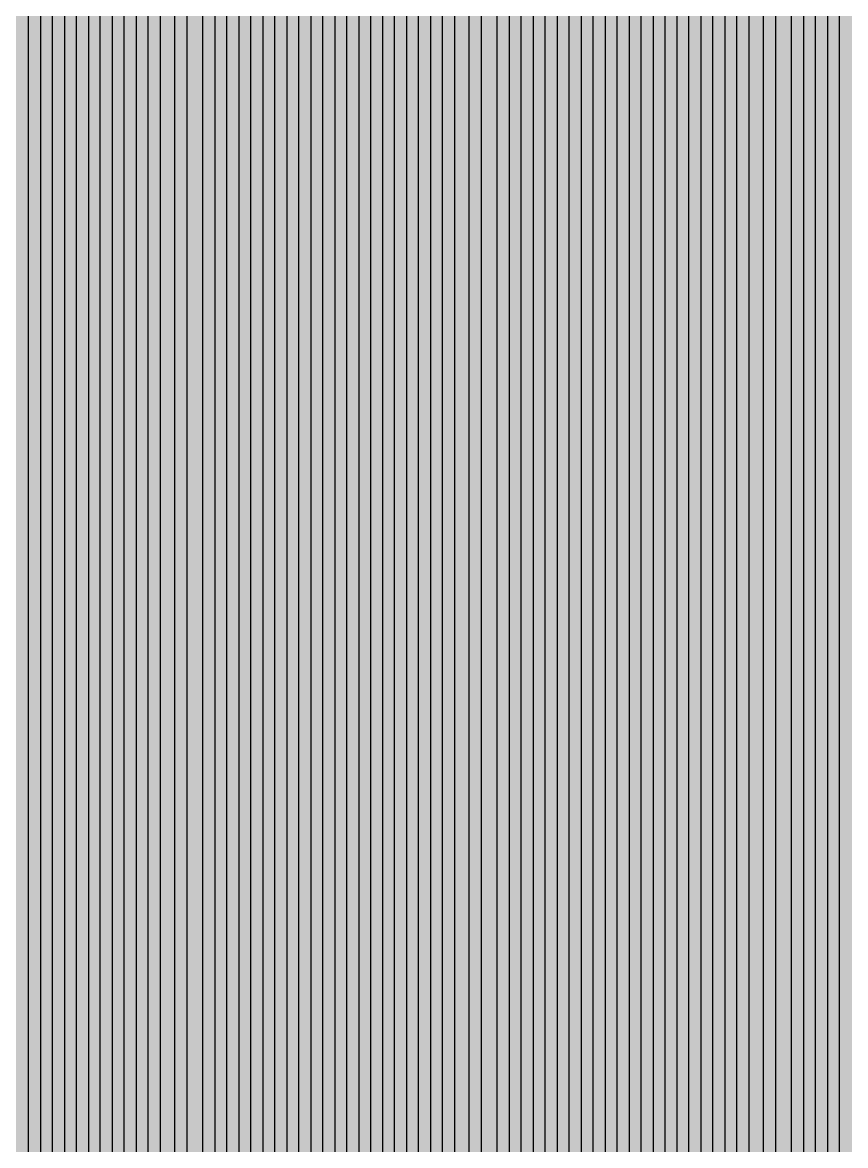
# Model space of a CAD drawing. Header units: metres. Extents: x -7240 to 10960, y -29667 to 1823.
# Drawn here: x 1380 to 1620.5, y -15233.6 to -14905.6 of the extents above; entities that cross this region are included whole.
import ezdxf

# ---------------------------------------------------------------- set-up
doc = ezdxf.new("R2010")
doc.units = ezdxf.units.M
doc.layers.add('Metal1', color=4, linetype='CONTINUOUS')
doc.layers.add('Polyimide', color=7, linetype='CONTINUOUS')

msp = doc.modelspace()

# ---------------------------------------------------------------- hatches: boundary and pattern name
at = {"layer": 'Polyimide'}
msp.add_hatch(color=7, dxfattribs=at).paths.add_polyline_path([(4088.45, -11806.89), (4098.72, -11851.21), (4115.58, -11893.47), (4138.63, -11932.7), (4167.35, -11967.99), (4201.08, -11998.53), (4239.03, -12023.62), (4280.35, -12042.68), (4349.18, -12073.73), (4413.2, -12113.76), (4471.26, -12162.04), (4522.3, -12217.69), (4565.39, -12279.7), (4599.74, -12346.94), (4624.73, -12418.19), (4639.91, -12492.16), (4645, -12567.5), (4639.91, -12642.84), (4624.73, -12716.8), (4599.74, -12788.06), (4565.39, -12855.3), (4522.3, -12917.31), (4471.26, -12972.96), (4413.2, -13021.24), (4349.18, -13061.27), (4280.35, -13092.32), (4239.03, -13111.38), (4201.08, -13136.47), (4167.35, -13167.01), (4138.63, -13202.3), (4115.58, -13241.52), (4098.72, -13283.78), (4088.45, -13328.11), (4085, -13373.48), (4085, -13567.5), (4099.45, -13861.55), (4142.64, -14152.77), (4214.18, -14438.35), (4313.36, -14715.55), (4439.24, -14981.69), (4590.59, -15234.21), (4765.97, -15470.68), (4963.68, -15688.82), (5181.82, -15886.53), (5418.29, -16061.91), (5670.81, -16213.26), (5936.95, -16339.14), (6214.15, -16438.32), (6499.73, -16509.85), (6790.95, -16553.05), (7085, -16567.5), (9960.38, -16567.5), (10038.79, -16571.35), (10116.45, -16582.87), (10192.6, -16601.95), (10266.52, -16628.4), (10337.49, -16661.96), (10404.83, -16702.32), (10467.89, -16749.09), (10526.06, -16801.81), (10578.78, -16859.98), (10625.55, -16923.04), (10665.91, -16990.38), (10699.48, -17061.35), (10725.93, -17135.27), (10745, -17211.43), (10756.52, -17289.08), (10760.38, -17367.5), (10760.38, -21957.3), (10721.61, -22012.91), (10685.97, -22070.59), (10653.58, -22130.14), (10624.53, -22191.39), (10598.92, -22254.16), (10576.82, -22318.25), (10558.3, -22383.46), (10543.41, -22449.6), (10532.21, -22516.46), (10524.72, -22583.84), (10520.97, -22651.53), (10520.97, -22719.32), (10524.72, -22787.01), (10532.21, -22854.38), (10543.41, -22921.24), (10558.3, -22987.38), (10576.82, -23052.6), (10598.92, -23116.68), (10624.53, -23179.45), (10653.58, -23240.71), (10685.97, -23300.26), (10721.61, -23357.93), (10760.38, -23413.54), (10760.38, -28667.5), (10756.52, -28745.91), (10745, -28823.57), (10725.93, -28899.73), (10699.48, -28973.65), (10665.91, -29044.62), (10625.55, -29111.96), (10578.78, -29175.01), (10526.06, -29233.19), (10467.89, -29285.91), (10404.83, -29332.68), (10337.49, -29373.04), (10266.52, -29406.6), (10192.6, -29433.05), (10116.45, -29452.13), (10038.79, -29463.65), (9960.38, -29467.5), (-6239.63, -29467.5), (-6318.04, -29463.65), (-6395.7, -29452.13), (-6471.85, -29433.05), (-6545.77, -29406.6), (-6616.74, -29373.04), (-6684.08, -29332.68), (-6747.14, -29285.91), (-6805.31, -29233.19), (-6858.03, -29175.01), (-6904.8, -29111.96), (-6945.16, -29044.62), (-6978.73, -28973.65), (-7005.18, -28899.73), (-7024.25, -28823.57), (-7035.77, -28745.91), (-7039.63, -28667.5), (-7039.63, -23426.32), (-6999.36, -23370.07), (-6962.33, -23311.63), (-6928.66, -23251.2), (-6898.45, -23188.96), (-6871.81, -23125.12), (-6848.81, -23059.88), (-6829.53, -22993.44), (-6814.04, -22926.02), (-6802.37, -22857.83), (-6794.57, -22789.09), (-6790.67, -22720.02), (-6790.67, -22650.84), (-6794.57, -22581.77), (-6802.37, -22513.03), (-6814.04, -22444.84), (-6829.53, -22377.42), (-6848.81, -22310.98), (-6871.81, -22245.74), (-6898.45, -22181.89), (-6928.66, -22119.66), (-6962.33, -22059.22), (-6999.36, -22000.79), (-7039.63, -21944.54), (-7039.63, -17367.5), (-7035.77, -17289.08), (-7024.25, -17211.43), (-7005.18, -17135.27), (-6978.73, -17061.35), (-6945.16, -16990.38), (-6904.8, -16923.04), (-6858.03, -16859.98), (-6805.31, -16801.81), (-6747.14, -16749.09), (-6684.08, -16702.32), (-6616.74, -16661.96), (-6545.77, -16628.4), (-6471.85, -16601.95), (-6395.7, -16582.87), (-6318.04, -16571.35), (-6239.63, -16567.5), (-3334, -16567.5), (-3039.95, -16553.05), (-2748.73, -16509.85), (-2463.15, -16438.32), (-2185.95, -16339.14), (-1919.81, -16213.26), (-1667.29, -16061.91), (-1430.82, -15886.53), (-1212.68, -15688.82), (-1014.97, -15470.68), (-839.59, -15234.21), (-688.24, -14981.69), (-562.36, -14715.55), (-463.18, -14438.35), (-391.64, -14152.77), (-348.45, -13861.55), (-334, -13567.5), (-334, -13373.48), (-337.45, -13328.11), (-347.72, -13283.78), (-364.58, -13241.52), (-387.63, -13202.3), (-416.35, -13167.01), (-450.08, -13136.47), (-488.03, -13111.38), (-529.35, -13092.32), (-529.35, -13092.32), (-598.18, -13061.27), (-662.2, -13021.24), (-720.26, -12972.96), (-771.3, -12917.31), (-814.39, -12855.3), (-848.74, -12788.06), (-873.73, -12716.8), (-888.91, -12642.84), (-894, -12567.5), (-888.91, -12492.16), (-873.73, -12418.19), (-848.74, -12346.94), (-814.39, -12279.7), (-771.3, -12217.69), (-720.26, -12162.04), (-662.2, -12113.76), (-598.18, -12073.73), (-529.35, -12042.68), (-488.03, -12023.62), (-450.08, -11998.53), (-416.35, -11967.99), (-387.63, -11932.7), (-364.58, -11893.47), (-347.72, -11851.21), (-337.45, -11806.89), (-334, -11761.52), (-334, -11074.31), (-337.45, -11028.94), (-347.72, -10984.62), (-364.58, -10942.36), (-387.63, -10903.13), (-416.35, -10867.84), (-450.08, -10837.3), (-488.03, -10812.21), (-529.35, -10793.16), (-529.35, -10793.16), (-598.18, -10762.1), (-662.2, -10722.07), (-720.26, -10673.8), (-771.3, -10618.15), (-814.39, -10556.13), (-848.74, -10488.89), (-873.73, -10417.64), (-888.91, -10343.67), (-894, -10268.33), (-888.91, -10192.99), (-873.73, -10119.03), (-848.74, -10047.77), (-814.39, -9980.53), (-771.3, -9918.52), (-720.26, -9862.87), (-662.2, -9814.59), (-598.18, -9774.56), (-529.35, -9743.51), (-488.03, -9724.45), (-450.08, -9699.36), (-416.35, -9668.82), (-387.63, -9633.53), (-364.58, -9594.31), (-347.72, -9552.05), (-337.45, -9507.72), (-334, -9462.35), (-334, -8775.14), (-337.45, -8729.78), (-347.72, -8685.45), (-364.58, -8643.19), (-387.63, -8603.96), (-416.35, -8568.68), (-450.08, -8538.14), (-488.03, -8513.05), (-529.35, -8493.99), (-529.35, -8493.99), (-598.18, -8462.94), (-662.2, -8422.91), (-720.26, -8374.63), (-771.3, -8318.98), (-814.39, -8256.97), (-848.74, -8189.73), (-873.73, -8118.47), (-888.91, -8044.5), (-894, -7969.17), (-888.91, -7893.83), (-873.73, -7819.86), (-848.74, -7748.61), (-814.39, -7681.36), (-771.3, -7619.35), (-720.26, -7563.7), (-662.2, -7515.42), (-598.18, -7475.4), (-529.35, -7444.34), (-529.35, -7444.34), (-488.03, -7425.28), (-450.08, -7400.2), (-416.35, -7369.66), (-387.63, -7334.37), (-364.58, -7295.14), (-347.72, -7252.88), (-337.45, -7208.56), (-334, -7163.19), (-334, -6475.98), (-337.45, -6430.61), (-347.72, -6386.29), (-364.58, -6344.02), (-387.63, -6304.8), (-416.35, -6269.51), (-450.08, -6238.97), (-488.03, -6213.88), (-529.35, -6194.82), (-529.35, -6194.82), (-598.18, -6163.77), (-662.2, -6123.74), (-720.26, -6075.46), (-771.3, -6019.81), (-814.39, -5957.8), (-848.74, -5890.56), (-873.73, -5819.31), (-888.91, -5745.34), (-894, -5670), (-888.91, -5594.66), (-873.73, -5520.69), (-848.74, -5449.44), (-814.39, -5382.2), (-771.3, -5320.19), (-720.26, -5264.54), (-662.2, -5216.26), (-598.18, -5176.23), (-529.35, -5145.18), (-529.35, -5145.18), (-488.03, -5126.12), (-450.08, -5101.03), (-416.35, -5070.49), (-387.63, -5035.2), (-364.58, -4995.98), (-347.72, -4953.71), (-337.45, -4909.39), (-334, -4864.02), (-334, 380), (-334, 1522.5), (-289, 1522.5), (-288.78, 1515.63), (-288.1, 1508.79), (-286.98, 1502.02), (-285.42, 1495.32), (-283.43, 1488.75), (-281.01, 1482.32), (-278.17, 1476.06), (-274.93, 1470), (-271.3, 1464.17), (-267.3, 1458.58), (-262.94, 1453.27), (-258.25, 1448.25), (-253.23, 1443.56), (-247.92, 1439.2), (-242.33, 1435.2), (-236.5, 1431.57), (-230.44, 1428.33), (-224.18, 1425.49), (-217.75, 1423.07), (-211.18, 1421.08), (-204.48, 1419.52), (-197.71, 1418.4), (-190.87, 1417.72), (-184, 1417.5), (-177.13, 1417.72), (-170.29, 1418.4), (-163.52, 1419.52), (-156.82, 1421.08), (-150.25, 1423.07), (-143.82, 1425.49), (-137.56, 1428.33), (-131.5, 1431.57), (-125.67, 1435.2), (-120.08, 1439.2), (-114.77, 1443.56), (-109.75, 1448.25), (-105.06, 1453.27), (-100.7, 1458.58), (-96.7, 1464.17), (-93.07, 1470), (-89.83, 1476.06), (-86.99, 1482.32), (-84.57, 1488.75), (-82.58, 1495.32), (-81.02, 1502.02), (-79.9, 1508.79), (-79.22, 1515.63), (-79, 1522.5), (1786, 1522.5), (3835, 1522.5), (3835.21, 1529.04), (3835.86, 1535.55), (3836.92, 1542.01), (3838.41, 1548.38), (3840.31, 1554.64), (3842.61, 1560.77), (3845.31, 1566.73), (3848.4, 1572.5), (3851.85, 1578.06), (3855.66, 1583.38), (3859.82, 1588.43), (3864.29, 1593.21), (3869.07, 1597.68), (3874.12, 1601.84), (3879.44, 1605.65), (3885, 1609.1), (3890.77, 1612.19), (3896.73, 1614.89), (3902.86, 1617.19), (3909.12, 1619.09), (3915.49, 1620.58), (3921.95, 1621.64), (3928.46, 1622.29), (3935, 1622.5), (3941.54, 1622.29), (3948.05, 1621.64), (3954.51, 1620.58), (3960.88, 1619.09), (3967.14, 1617.19), (3973.27, 1614.89), (3979.23, 1612.19), (3985, 1609.1), (3990.56, 1605.65), (3995.88, 1601.84), (4000.93, 1597.68), (4005.71, 1593.21), (4010.18, 1588.43), (4014.34, 1583.38), (4018.15, 1578.06), (4021.6, 1572.5), (4024.69, 1566.73), (4027.39, 1560.77), (4029.69, 1554.64), (4031.59, 1548.38), (4033.08, 1542.01), (4034.14, 1535.55), (4034.79, 1529.04), (4035, 1522.5), (4085, 1522.5), (4085, 380), (4085, 330), (4085, -4864.02), (4088.45, -4909.39), (4098.72, -4953.71), (4115.58, -4995.98), (4138.63, -5035.2), (4167.35, -5070.49), (4201.08, -5101.03), (4239.03, -5126.12), (4280.35, -5145.18), (4280.35, -5145.18), (4349.18, -5176.23), (4413.2, -5216.26), (4471.26, -5264.54), (4522.3, -5320.19), (4565.39, -5382.2), (4599.74, -5449.44), (4624.73, -5520.69), (4639.91, -5594.66), (4645, -5670), (4639.91, -5745.34), (4624.73, -5819.31), (4599.74, -5890.56), (4565.39, -5957.8), (4522.3, -6019.81), (4471.26, -6075.46), (4413.2, -6123.74), (4349.18, -6163.77), (4280.35, -6194.82), (4239.03, -6213.88), (4201.08, -6238.97), (4167.35, -6269.51), (4138.63, -6304.8), (4115.58, -6344.02), (4098.72, -6386.29), (4088.45, -6430.61), (4085, -6475.98), (4085, -11761.52), (4088.45, -11806.89)])

# ---------------------------------------------------------------- linework, layer by layer
at = {"layer": 'Metal1'}
for points in [[(1381.75, -15255.7), (1381.75, -15232.85), (1381.75, -15209.99), (1381.75, -15187.13), (1381.75, -15164.27), (1381.75, -15141.42), (1381.75, -15118.56), (1381.75, -15095.7), (1381.75, -15072.85), (1381.75, -15049.99), (1381.75, -15027.13), (1381.75, -15004.28), (1381.75, -14981.42), (1381.75, -14958.56), (1381.75, -14935.71), (1381.75, -14912.85), (1381.75, -14889.99)], [(1385.25, -14889.99), (1385.25, -14912.85), (1385.25, -14935.71), (1385.25, -14958.56), (1385.25, -14981.42), (1385.25, -15004.28), (1385.25, -15027.13), (1385.25, -15049.99), (1385.25, -15072.85), (1385.25, -15095.7), (1385.25, -15118.56), (1385.25, -15141.42), (1385.25, -15164.27), (1385.25, -15187.13), (1385.25, -15209.99), (1385.25, -15232.85), (1385.25, -15255.7)], [(1388.75, -15255.7), (1388.75, -15232.85), (1388.75, -15209.99), (1388.75, -15187.13), (1388.75, -15164.27), (1388.75, -15141.42), (1388.75, -15118.56), (1388.75, -15095.7), (1388.75, -15072.85), (1388.75, -15049.99), (1388.75, -15027.13), (1388.75, -15004.28), (1388.75, -14981.42), (1388.75, -14958.56), (1388.75, -14935.71), (1388.75, -14912.85), (1388.75, -14889.99)], [(1392.25, -14889.99), (1392.25, -14912.85), (1392.25, -14935.71), (1392.25, -14958.56), (1392.25, -14981.42), (1392.25, -15004.28), (1392.25, -15027.13), (1392.25, -15049.99), (1392.25, -15072.85), (1392.25, -15095.7), (1392.25, -15118.56), (1392.25, -15141.42), (1392.25, -15164.27), (1392.25, -15187.13), (1392.25, -15209.99), (1392.25, -15232.85), (1392.25, -15255.7)], [(1395.75, -15255.7), (1395.75, -15232.85), (1395.75, -15209.99), (1395.75, -15187.13), (1395.75, -15164.27), (1395.75, -15141.42), (1395.75, -15118.56), (1395.75, -15095.7), (1395.75, -15072.85), (1395.75, -15049.99), (1395.75, -15027.13), (1395.75, -15004.28), (1395.75, -14981.42), (1395.75, -14958.56), (1395.75, -14935.71), (1395.75, -14912.85), (1395.75, -14889.99)], [(1399.25, -14889.99), (1399.25, -14912.85), (1399.25, -14935.71), (1399.25, -14958.56), (1399.25, -14981.42), (1399.25, -15004.28), (1399.25, -15027.13), (1399.25, -15049.99), (1399.25, -15072.85), (1399.25, -15095.7), (1399.25, -15118.56), (1399.25, -15141.42), (1399.25, -15164.27), (1399.25, -15187.13), (1399.25, -15209.99), (1399.25, -15232.85), (1399.25, -15255.7)], [(1402.75, -15255.7), (1402.75, -15232.85), (1402.75, -15209.99), (1402.75, -15187.13), (1402.75, -15164.27), (1402.75, -15141.42), (1402.75, -15118.56), (1402.75, -15095.7), (1402.75, -15072.85), (1402.75, -15049.99), (1402.75, -15027.13), (1402.75, -15004.28), (1402.75, -14981.42), (1402.75, -14958.56), (1402.75, -14935.71), (1402.75, -14912.85), (1402.75, -14889.99)], [(1406.25, -14889.99), (1406.25, -14912.85), (1406.25, -14935.71), (1406.25, -14958.56), (1406.25, -14981.42), (1406.25, -15004.28), (1406.25, -15027.13), (1406.25, -15049.99), (1406.25, -15072.85), (1406.25, -15095.7), (1406.25, -15118.56), (1406.25, -15141.42), (1406.25, -15164.27), (1406.25, -15187.13), (1406.25, -15209.99), (1406.25, -15232.85), (1406.25, -15255.7)], [(1409.75, -15255.7), (1409.75, -15232.85), (1409.75, -15209.99), (1409.75, -15187.13), (1409.75, -15164.27), (1409.75, -15141.42), (1409.75, -15118.56), (1409.75, -15095.7), (1409.75, -15072.85), (1409.75, -15049.99), (1409.75, -15027.13), (1409.75, -15004.28), (1409.75, -14981.42), (1409.75, -14958.56), (1409.75, -14935.71), (1409.75, -14912.85), (1409.75, -14889.99)], [(1413.25, -14889.99), (1413.25, -14912.85), (1413.25, -14935.71), (1413.25, -14958.56), (1413.25, -14981.42), (1413.25, -15004.28), (1413.25, -15027.13), (1413.25, -15049.99), (1413.25, -15072.85), (1413.25, -15095.7), (1413.25, -15118.56), (1413.25, -15141.42), (1413.25, -15164.27), (1413.25, -15187.13), (1413.25, -15209.99), (1413.25, -15232.85), (1413.25, -15255.7)], [(1416.75, -15255.7), (1416.75, -15232.85), (1416.75, -15209.99), (1416.75, -15187.13), (1416.75, -15164.27), (1416.75, -15141.42), (1416.75, -15118.56), (1416.75, -15095.7), (1416.75, -15072.85), (1416.75, -15049.99), (1416.75, -15027.13), (1416.75, -15004.28), (1416.75, -14981.42), (1416.75, -14958.56), (1416.75, -14935.71), (1416.75, -14912.85), (1416.75, -14889.99)], [(1420.25, -14889.99), (1420.25, -14912.85), (1420.25, -14935.71), (1420.25, -14958.56), (1420.25, -14981.42), (1420.25, -15004.28), (1420.25, -15027.13), (1420.25, -15049.99), (1420.25, -15072.85), (1420.25, -15095.7), (1420.25, -15118.56), (1420.25, -15141.42), (1420.25, -15164.27), (1420.25, -15187.13), (1420.25, -15209.99), (1420.25, -15232.85), (1420.25, -15255.7)], [(1424.5, -15255.7), (1424.5, -15232.85), (1424.5, -15209.99), (1424.5, -15187.13), (1424.5, -15164.27), (1424.5, -15141.42), (1424.5, -15118.56), (1424.5, -15095.7), (1424.5, -15072.85), (1424.5, -15049.99), (1424.5, -15027.13), (1424.5, -15004.28), (1424.5, -14981.42), (1424.5, -14958.56), (1424.5, -14935.71), (1424.5, -14912.85), (1424.5, -14889.99)], [(1428, -14889.99), (1428, -14912.85), (1428, -14935.71), (1428, -14958.56), (1428, -14981.42), (1428, -15004.28), (1428, -15027.13), (1428, -15049.99), (1428, -15072.85), (1428, -15095.7), (1428, -15118.56), (1428, -15141.42), (1428, -15164.27), (1428, -15187.13), (1428, -15209.99), (1428, -15232.85), (1428, -15255.7)], [(1432.75, -15255.7), (1432.75, -15232.85), (1432.75, -15209.99), (1432.75, -15187.13), (1432.75, -15164.27), (1432.75, -15141.42), (1432.75, -15118.56), (1432.75, -15095.7), (1432.75, -15072.85), (1432.75, -15049.99), (1432.75, -15027.13), (1432.75, -15004.28), (1432.75, -14981.42), (1432.75, -14958.56), (1432.75, -14935.71), (1432.75, -14912.85), (1432.75, -14889.99)], [(1436.25, -14889.99), (1436.25, -14912.85), (1436.25, -14935.71), (1436.25, -14958.56), (1436.25, -14981.42), (1436.25, -15004.28), (1436.25, -15027.13), (1436.25, -15049.99), (1436.25, -15072.85), (1436.25, -15095.7), (1436.25, -15118.56), (1436.25, -15141.42), (1436.25, -15164.27), (1436.25, -15187.13), (1436.25, -15209.99), (1436.25, -15232.85), (1436.25, -15255.7)], [(1439.75, -15255.7), (1439.75, -15232.85), (1439.75, -15209.99), (1439.75, -15187.13), (1439.75, -15164.27), (1439.75, -15141.42), (1439.75, -15118.56), (1439.75, -15095.7), (1439.75, -15072.85), (1439.75, -15049.99), (1439.75, -15027.13), (1439.75, -15004.28), (1439.75, -14981.42), (1439.75, -14958.56), (1439.75, -14935.71), (1439.75, -14912.85), (1439.75, -14889.99)], [(1443.25, -14889.99), (1443.25, -14912.85), (1443.25, -14935.71), (1443.25, -14958.56), (1443.25, -14981.42), (1443.25, -15004.28), (1443.25, -15027.13), (1443.25, -15049.99), (1443.25, -15072.85), (1443.25, -15095.7), (1443.25, -15118.56), (1443.25, -15141.42), (1443.25, -15164.27), (1443.25, -15187.13), (1443.25, -15209.99), (1443.25, -15232.85), (1443.25, -15255.7)], [(1446.75, -15255.7), (1446.75, -15232.85), (1446.75, -15209.99), (1446.75, -15187.13), (1446.75, -15164.27), (1446.75, -15141.42), (1446.75, -15118.56), (1446.75, -15095.7), (1446.75, -15072.85), (1446.75, -15049.99), (1446.75, -15027.13), (1446.75, -15004.28), (1446.75, -14981.42), (1446.75, -14958.56), (1446.75, -14935.71), (1446.75, -14912.85), (1446.75, -14889.99)], [(1450.25, -14889.99), (1450.25, -14912.85), (1450.25, -14935.71), (1450.25, -14958.56), (1450.25, -14981.42), (1450.25, -15004.28), (1450.25, -15027.13), (1450.25, -15049.99), (1450.25, -15072.85), (1450.25, -15095.7), (1450.25, -15118.56), (1450.25, -15141.42), (1450.25, -15164.27), (1450.25, -15187.13), (1450.25, -15209.99), (1450.25, -15232.85), (1450.25, -15255.7)], [(1453.75, -15255.7), (1453.75, -15232.85), (1453.75, -15209.99), (1453.75, -15187.13), (1453.75, -15164.27), (1453.75, -15141.42), (1453.75, -15118.56), (1453.75, -15095.7), (1453.75, -15072.85), (1453.75, -15049.99), (1453.75, -15027.13), (1453.75, -15004.28), (1453.75, -14981.42), (1453.75, -14958.56), (1453.75, -14935.71), (1453.75, -14912.85), (1453.75, -14889.99)], [(1457.25, -14889.99), (1457.25, -14912.85), (1457.25, -14935.71), (1457.25, -14958.56), (1457.25, -14981.42), (1457.25, -15004.28), (1457.25, -15027.13), (1457.25, -15049.99), (1457.25, -15072.85), (1457.25, -15095.7), (1457.25, -15118.56), (1457.25, -15141.42), (1457.25, -15164.27), (1457.25, -15187.13), (1457.25, -15209.99), (1457.25, -15232.85), (1457.25, -15255.7)], [(1460.75, -15255.7), (1460.75, -15232.85), (1460.75, -15209.99), (1460.75, -15187.13), (1460.75, -15164.27), (1460.75, -15141.42), (1460.75, -15118.56), (1460.75, -15095.7), (1460.75, -15072.85), (1460.75, -15049.99), (1460.75, -15027.13), (1460.75, -15004.28), (1460.75, -14981.42), (1460.75, -14958.56), (1460.75, -14935.71), (1460.75, -14912.85), (1460.75, -14889.99)], [(1464.25, -14889.99), (1464.25, -14912.85), (1464.25, -14935.71), (1464.25, -14958.56), (1464.25, -14981.42), (1464.25, -15004.28), (1464.25, -15027.13), (1464.25, -15049.99), (1464.25, -15072.85), (1464.25, -15095.7), (1464.25, -15118.56), (1464.25, -15141.42), (1464.25, -15164.27), (1464.25, -15187.13), (1464.25, -15209.99), (1464.25, -15232.85), (1464.25, -15255.7)], [(1467.75, -15255.7), (1467.75, -15232.85), (1467.75, -15209.99), (1467.75, -15187.13), (1467.75, -15164.27), (1467.75, -15141.42), (1467.75, -15118.56), (1467.75, -15095.7), (1467.75, -15072.85), (1467.75, -15049.99), (1467.75, -15027.13), (1467.75, -15004.28), (1467.75, -14981.42), (1467.75, -14958.56), (1467.75, -14935.71), (1467.75, -14912.85), (1467.75, -14889.99)], [(1471.25, -14889.99), (1471.25, -14912.85), (1471.25, -14935.71), (1471.25, -14958.56), (1471.25, -14981.42), (1471.25, -15004.28), (1471.25, -15027.13), (1471.25, -15049.99), (1471.25, -15072.85), (1471.25, -15095.7), (1471.25, -15118.56), (1471.25, -15141.42), (1471.25, -15164.27), (1471.25, -15187.13), (1471.25, -15209.99), (1471.25, -15232.85), (1471.25, -15255.7)], [(1474.75, -15255.7), (1474.75, -15232.85), (1474.75, -15209.99), (1474.75, -15187.13), (1474.75, -15164.27), (1474.75, -15141.42), (1474.75, -15118.56), (1474.75, -15095.7), (1474.75, -15072.85), (1474.75, -15049.99), (1474.75, -15027.13), (1474.75, -15004.28), (1474.75, -14981.42), (1474.75, -14958.56), (1474.75, -14935.71), (1474.75, -14912.85), (1474.75, -14889.99)], [(1478.25, -14889.99), (1478.25, -14912.85), (1478.25, -14935.71), (1478.25, -14958.56), (1478.25, -14981.42), (1478.25, -15004.28), (1478.25, -15027.13), (1478.25, -15049.99), (1478.25, -15072.85), (1478.25, -15095.7), (1478.25, -15118.56), (1478.25, -15141.42), (1478.25, -15164.27), (1478.25, -15187.13), (1478.25, -15209.99), (1478.25, -15232.85), (1478.25, -15255.7)], [(1481.75, -15255.7), (1481.75, -15232.85), (1481.75, -15209.99), (1481.75, -15187.13), (1481.75, -15164.27), (1481.75, -15141.42), (1481.75, -15118.56), (1481.75, -15095.7), (1481.75, -15072.85), (1481.75, -15049.99), (1481.75, -15027.13), (1481.75, -15004.28), (1481.75, -14981.42), (1481.75, -14958.56), (1481.75, -14935.71), (1481.75, -14912.85), (1481.75, -14889.99)], [(1485.25, -14889.99), (1485.25, -14912.85), (1485.25, -14935.71), (1485.25, -14958.56), (1485.25, -14981.42), (1485.25, -15004.28), (1485.25, -15027.13), (1485.25, -15049.99), (1485.25, -15072.85), (1485.25, -15095.7), (1485.25, -15118.56), (1485.25, -15141.42), (1485.25, -15164.27), (1485.25, -15187.13), (1485.25, -15209.99), (1485.25, -15232.85), (1485.25, -15255.7)], [(1488.75, -15255.7), (1488.75, -15232.85), (1488.75, -15209.99), (1488.75, -15187.13), (1488.75, -15164.27), (1488.75, -15141.42), (1488.75, -15118.56), (1488.75, -15095.7), (1488.75, -15072.85), (1488.75, -15049.99), (1488.75, -15027.13), (1488.75, -15004.28), (1488.75, -14981.42), (1488.75, -14958.56), (1488.75, -14935.71), (1488.75, -14912.85), (1488.75, -14889.99)], [(1492.25, -14889.99), (1492.25, -14912.85), (1492.25, -14935.71), (1492.25, -14958.56), (1492.25, -14981.42), (1492.25, -15004.28), (1492.25, -15027.13), (1492.25, -15049.99), (1492.25, -15072.85), (1492.25, -15095.7), (1492.25, -15118.56), (1492.25, -15141.42), (1492.25, -15164.27), (1492.25, -15187.13), (1492.25, -15209.99), (1492.25, -15232.85), (1492.25, -15255.7)], [(1495.75, -15255.7), (1495.75, -15232.85), (1495.75, -15209.99), (1495.75, -15187.13), (1495.75, -15164.27), (1495.75, -15141.42), (1495.75, -15118.56), (1495.75, -15095.7), (1495.75, -15072.85), (1495.75, -15049.99), (1495.75, -15027.13), (1495.75, -15004.28), (1495.75, -14981.42), (1495.75, -14958.56), (1495.75, -14935.71), (1495.75, -14912.85), (1495.75, -14889.99)], [(1499.25, -14889.99), (1499.25, -14912.85), (1499.25, -14935.71), (1499.25, -14958.56), (1499.25, -14981.42), (1499.25, -15004.28), (1499.25, -15027.13), (1499.25, -15049.99), (1499.25, -15072.85), (1499.25, -15095.7), (1499.25, -15118.56), (1499.25, -15141.42), (1499.25, -15164.27), (1499.25, -15187.13), (1499.25, -15209.99), (1499.25, -15232.85), (1499.25, -15255.7)], [(1502.75, -15255.7), (1502.75, -15232.85), (1502.75, -15209.99), (1502.75, -15187.13), (1502.75, -15164.27), (1502.75, -15141.42), (1502.75, -15118.56), (1502.75, -15095.7), (1502.75, -15072.85), (1502.75, -15049.99), (1502.75, -15027.13), (1502.75, -15004.28), (1502.75, -14981.42), (1502.75, -14958.56), (1502.75, -14935.71), (1502.75, -14912.85), (1502.75, -14889.99)], [(1506.25, -14889.99), (1506.25, -14912.85), (1506.25, -14935.71), (1506.25, -14958.56), (1506.25, -14981.42), (1506.25, -15004.28), (1506.25, -15027.13), (1506.25, -15049.99), (1506.25, -15072.85), (1506.25, -15095.7), (1506.25, -15118.56), (1506.25, -15141.42), (1506.25, -15164.27), (1506.25, -15187.13), (1506.25, -15209.99), (1506.25, -15232.85), (1506.25, -15255.7)], [(1510.5, -15255.7), (1510.5, -15232.85), (1510.5, -15209.99), (1510.5, -15187.13), (1510.5, -15164.27), (1510.5, -15141.42), (1510.5, -15118.56), (1510.5, -15095.7), (1510.5, -15072.85), (1510.5, -15049.99), (1510.5, -15027.13), (1510.5, -15004.28), (1510.5, -14981.42), (1510.5, -14958.56), (1510.5, -14935.71), (1510.5, -14912.85), (1510.5, -14889.99)], [(1514, -14889.99), (1514, -14912.85), (1514, -14935.71), (1514, -14958.56), (1514, -14981.42), (1514, -15004.28), (1514, -15027.13), (1514, -15049.99), (1514, -15072.85), (1514, -15095.7), (1514, -15118.56), (1514, -15141.42), (1514, -15164.27), (1514, -15187.13), (1514, -15209.99), (1514, -15232.85), (1514, -15255.7)], [(1518.75, -15255.7), (1518.75, -15232.85), (1518.75, -15209.99), (1518.75, -15187.13), (1518.75, -15164.27), (1518.75, -15141.42), (1518.75, -15118.56), (1518.75, -15095.7), (1518.75, -15072.85), (1518.75, -15049.99), (1518.75, -15027.13), (1518.75, -15004.28), (1518.75, -14981.42), (1518.75, -14958.56), (1518.75, -14935.71), (1518.75, -14912.85), (1518.75, -14889.99)], [(1522.25, -14889.99), (1522.25, -14912.85), (1522.25, -14935.71), (1522.25, -14958.56), (1522.25, -14981.42), (1522.25, -15004.28), (1522.25, -15027.13), (1522.25, -15049.99), (1522.25, -15072.85), (1522.25, -15095.7), (1522.25, -15118.56), (1522.25, -15141.42), (1522.25, -15164.27), (1522.25, -15187.13), (1522.25, -15209.99), (1522.25, -15232.85), (1522.25, -15255.7)], [(1525.75, -15255.7), (1525.75, -15232.85), (1525.75, -15209.99), (1525.75, -15187.13), (1525.75, -15164.27), (1525.75, -15141.42), (1525.75, -15118.56), (1525.75, -15095.7), (1525.75, -15072.85), (1525.75, -15049.99), (1525.75, -15027.13), (1525.75, -15004.28), (1525.75, -14981.42), (1525.75, -14958.56), (1525.75, -14935.71), (1525.75, -14912.85), (1525.75, -14889.99)], [(1529.25, -14889.99), (1529.25, -14912.85), (1529.25, -14935.71), (1529.25, -14958.56), (1529.25, -14981.42), (1529.25, -15004.28), (1529.25, -15027.13), (1529.25, -15049.99), (1529.25, -15072.85), (1529.25, -15095.7), (1529.25, -15118.56), (1529.25, -15141.42), (1529.25, -15164.27), (1529.25, -15187.13), (1529.25, -15209.99), (1529.25, -15232.85), (1529.25, -15255.7)], [(1532.75, -15255.7), (1532.75, -15232.85), (1532.75, -15209.99), (1532.75, -15187.13), (1532.75, -15164.27), (1532.75, -15141.42), (1532.75, -15118.56), (1532.75, -15095.7), (1532.75, -15072.85), (1532.75, -15049.99), (1532.75, -15027.13), (1532.75, -15004.28), (1532.75, -14981.42), (1532.75, -14958.56), (1532.75, -14935.71), (1532.75, -14912.85), (1532.75, -14889.99)], [(1536.25, -14889.99), (1536.25, -14912.85), (1536.25, -14935.71), (1536.25, -14958.56), (1536.25, -14981.42), (1536.25, -15004.28), (1536.25, -15027.13), (1536.25, -15049.99), (1536.25, -15072.85), (1536.25, -15095.7), (1536.25, -15118.56), (1536.25, -15141.42), (1536.25, -15164.27), (1536.25, -15187.13), (1536.25, -15209.99), (1536.25, -15232.85), (1536.25, -15255.7)], [(1539.75, -15255.7), (1539.75, -15232.85), (1539.75, -15209.99), (1539.75, -15187.13), (1539.75, -15164.27), (1539.75, -15141.42), (1539.75, -15118.56), (1539.75, -15095.7), (1539.75, -15072.85), (1539.75, -15049.99), (1539.75, -15027.13), (1539.75, -15004.28), (1539.75, -14981.42), (1539.75, -14958.56), (1539.75, -14935.71), (1539.75, -14912.85), (1539.75, -14889.99)], [(1543.25, -14889.99), (1543.25, -14912.85), (1543.25, -14935.71), (1543.25, -14958.56), (1543.25, -14981.42), (1543.25, -15004.28), (1543.25, -15027.13), (1543.25, -15049.99), (1543.25, -15072.85), (1543.25, -15095.7), (1543.25, -15118.56), (1543.25, -15141.42), (1543.25, -15164.27), (1543.25, -15187.13), (1543.25, -15209.99), (1543.25, -15232.85), (1543.25, -15255.7)], [(1546.75, -15255.7), (1546.75, -15232.85), (1546.75, -15209.99), (1546.75, -15187.13), (1546.75, -15164.27), (1546.75, -15141.42), (1546.75, -15118.56), (1546.75, -15095.7), (1546.75, -15072.85), (1546.75, -15049.99), (1546.75, -15027.13), (1546.75, -15004.28), (1546.75, -14981.42), (1546.75, -14958.56), (1546.75, -14935.71), (1546.75, -14912.85), (1546.75, -14889.99)], [(1550.25, -14889.99), (1550.25, -14912.85), (1550.25, -14935.71), (1550.25, -14958.56), (1550.25, -14981.42), (1550.25, -15004.28), (1550.25, -15027.13), (1550.25, -15049.99), (1550.25, -15072.85), (1550.25, -15095.7), (1550.25, -15118.56), (1550.25, -15141.42), (1550.25, -15164.27), (1550.25, -15187.13), (1550.25, -15209.99), (1550.25, -15232.85), (1550.25, -15255.7)], [(1553.75, -15255.7), (1553.75, -15232.85), (1553.75, -15209.99), (1553.75, -15187.13), (1553.75, -15164.27), (1553.75, -15141.42), (1553.75, -15118.56), (1553.75, -15095.7), (1553.75, -15072.85), (1553.75, -15049.99), (1553.75, -15027.13), (1553.75, -15004.28), (1553.75, -14981.42), (1553.75, -14958.56), (1553.75, -14935.71), (1553.75, -14912.85), (1553.75, -14889.99)], [(1557.25, -14889.99), (1557.25, -14912.85), (1557.25, -14935.71), (1557.25, -14958.56), (1557.25, -14981.42), (1557.25, -15004.28), (1557.25, -15027.13), (1557.25, -15049.99), (1557.25, -15072.85), (1557.25, -15095.7), (1557.25, -15118.56), (1557.25, -15141.42), (1557.25, -15164.27), (1557.25, -15187.13), (1557.25, -15209.99), (1557.25, -15232.85), (1557.25, -15255.7)], [(1560.75, -15255.7), (1560.75, -15232.85), (1560.75, -15209.99), (1560.75, -15187.13), (1560.75, -15164.27), (1560.75, -15141.42), (1560.75, -15118.56), (1560.75, -15095.7), (1560.75, -15072.85), (1560.75, -15049.99), (1560.75, -15027.13), (1560.75, -15004.28), (1560.75, -14981.42), (1560.75, -14958.56), (1560.75, -14935.71), (1560.75, -14912.85), (1560.75, -14889.99)], [(1564.25, -14889.99), (1564.25, -14912.85), (1564.25, -14935.71), (1564.25, -14958.56), (1564.25, -14981.42), (1564.25, -15004.28), (1564.25, -15027.13), (1564.25, -15049.99), (1564.25, -15072.85), (1564.25, -15095.7), (1564.25, -15118.56), (1564.25, -15141.42), (1564.25, -15164.27), (1564.25, -15187.13), (1564.25, -15209.99), (1564.25, -15232.85), (1564.25, -15255.7)], [(1567.75, -15255.7), (1567.75, -15232.85), (1567.75, -15209.99), (1567.75, -15187.13), (1567.75, -15164.27), (1567.75, -15141.42), (1567.75, -15118.56), (1567.75, -15095.7), (1567.75, -15072.85), (1567.75, -15049.99), (1567.75, -15027.13), (1567.75, -15004.28), (1567.75, -14981.42), (1567.75, -14958.56), (1567.75, -14935.71), (1567.75, -14912.85), (1567.75, -14889.99)], [(1571.25, -14889.99), (1571.25, -14912.85), (1571.25, -14935.71), (1571.25, -14958.56), (1571.25, -14981.42), (1571.25, -15004.28), (1571.25, -15027.13), (1571.25, -15049.99), (1571.25, -15072.85), (1571.25, -15095.7), (1571.25, -15118.56), (1571.25, -15141.42), (1571.25, -15164.27), (1571.25, -15187.13), (1571.25, -15209.99), (1571.25, -15232.85), (1571.25, -15255.7)], [(1574.75, -15255.7), (1574.75, -15232.85), (1574.75, -15209.99), (1574.75, -15187.13), (1574.75, -15164.27), (1574.75, -15141.42), (1574.75, -15118.56), (1574.75, -15095.7), (1574.75, -15072.85), (1574.75, -15049.99), (1574.75, -15027.13), (1574.75, -15004.28), (1574.75, -14981.42), (1574.75, -14958.56), (1574.75, -14935.71), (1574.75, -14912.85), (1574.75, -14889.99)], [(1578.25, -14889.99), (1578.25, -14912.85), (1578.25, -14935.71), (1578.25, -14958.56), (1578.25, -14981.42), (1578.25, -15004.28), (1578.25, -15027.13), (1578.25, -15049.99), (1578.25, -15072.85), (1578.25, -15095.7), (1578.25, -15118.56), (1578.25, -15141.42), (1578.25, -15164.27), (1578.25, -15187.13), (1578.25, -15209.99), (1578.25, -15232.85), (1578.25, -15255.7)], [(1581.75, -15255.7), (1581.75, -15232.85), (1581.75, -15209.99), (1581.75, -15187.13), (1581.75, -15164.27), (1581.75, -15141.42), (1581.75, -15118.56), (1581.75, -15095.7), (1581.75, -15072.85), (1581.75, -15049.99), (1581.75, -15027.13), (1581.75, -15004.28), (1581.75, -14981.42), (1581.75, -14958.56), (1581.75, -14935.71), (1581.75, -14912.85), (1581.75, -14889.99)], [(1585.25, -14889.99), (1585.25, -14912.85), (1585.25, -14935.71), (1585.25, -14958.56), (1585.25, -14981.42), (1585.25, -15004.28), (1585.25, -15027.13), (1585.25, -15049.99), (1585.25, -15072.85), (1585.25, -15095.7), (1585.25, -15118.56), (1585.25, -15141.42), (1585.25, -15164.27), (1585.25, -15187.13), (1585.25, -15209.99), (1585.25, -15232.85), (1585.25, -15255.7)], [(1588.75, -15255.7), (1588.75, -15232.85), (1588.75, -15209.99), (1588.75, -15187.13), (1588.75, -15164.27), (1588.75, -15141.42), (1588.75, -15118.56), (1588.75, -15095.7), (1588.75, -15072.85), (1588.75, -15049.99), (1588.75, -15027.13), (1588.75, -15004.28), (1588.75, -14981.42), (1588.75, -14958.56), (1588.75, -14935.71), (1588.75, -14912.85), (1588.75, -14889.99)], [(1592.25, -14889.99), (1592.25, -14912.85), (1592.25, -14935.71), (1592.25, -14958.56), (1592.25, -14981.42), (1592.25, -15004.28), (1592.25, -15027.13), (1592.25, -15049.99), (1592.25, -15072.85), (1592.25, -15095.7), (1592.25, -15118.56), (1592.25, -15141.42), (1592.25, -15164.27), (1592.25, -15187.13), (1592.25, -15209.99), (1592.25, -15232.85), (1592.25, -15255.7)], [(1596.5, -15255.7), (1596.5, -15232.85), (1596.5, -15209.99), (1596.5, -15187.13), (1596.5, -15164.27), (1596.5, -15141.42), (1596.5, -15118.56), (1596.5, -15095.7), (1596.5, -15072.85), (1596.5, -15049.99), (1596.5, -15027.13), (1596.5, -15004.28), (1596.5, -14981.42), (1596.5, -14958.56), (1596.5, -14935.71), (1596.5, -14912.85), (1596.5, -14889.99)], [(1600, -14889.99), (1600, -14912.85), (1600, -14935.71), (1600, -14958.56), (1600, -14981.42), (1600, -15004.28), (1600, -15027.13), (1600, -15049.99), (1600, -15072.85), (1600, -15095.7), (1600, -15118.56), (1600, -15141.42), (1600, -15164.27), (1600, -15187.13), (1600, -15209.99), (1600, -15232.85), (1600, -15255.7)], [(1604.75, -15255.7), (1604.75, -15232.85), (1604.75, -15209.99), (1604.75, -15187.13), (1604.75, -15164.27), (1604.75, -15141.42), (1604.75, -15118.56), (1604.75, -15095.7), (1604.75, -15072.85), (1604.75, -15049.99), (1604.75, -15027.13), (1604.75, -15004.28), (1604.75, -14981.42), (1604.75, -14958.56), (1604.75, -14935.71), (1604.75, -14912.85), (1604.75, -14889.99)], [(1608.25, -14889.99), (1608.25, -14912.85), (1608.25, -14935.71), (1608.25, -14958.56), (1608.25, -14981.42), (1608.25, -15004.28), (1608.25, -15027.13), (1608.25, -15049.99), (1608.25, -15072.85), (1608.25, -15095.7), (1608.25, -15118.56), (1608.25, -15141.42), (1608.25, -15164.27), (1608.25, -15187.13), (1608.25, -15209.99), (1608.25, -15232.85), (1608.25, -15255.7)], [(1611.75, -15255.7), (1611.75, -15232.85), (1611.75, -15209.99), (1611.75, -15187.13), (1611.75, -15164.27), (1611.75, -15141.42), (1611.75, -15118.56), (1611.75, -15095.7), (1611.75, -15072.85), (1611.75, -15049.99), (1611.75, -15027.13), (1611.75, -15004.28), (1611.75, -14981.42), (1611.75, -14958.56), (1611.75, -14935.71), (1611.75, -14912.85), (1611.75, -14889.99)], [(1615.25, -14889.99), (1615.25, -14912.85), (1615.25, -14935.71), (1615.25, -14958.56), (1615.25, -14981.42), (1615.25, -15004.28), (1615.25, -15027.13), (1615.25, -15049.99), (1615.25, -15072.85), (1615.25, -15095.7), (1615.25, -15118.56), (1615.25, -15141.42), (1615.25, -15164.27), (1615.25, -15187.13), (1615.25, -15209.99), (1615.25, -15232.85), (1615.25, -15255.7)], [(1618.75, -15255.7), (1618.75, -15232.85), (1618.75, -15209.99), (1618.75, -15187.13), (1618.75, -15164.27), (1618.75, -15141.42), (1618.75, -15118.56), (1618.75, -15095.7), (1618.75, -15072.85), (1618.75, -15049.99), (1618.75, -15027.13), (1618.75, -15004.28), (1618.75, -14981.42), (1618.75, -14958.56), (1618.75, -14935.71), (1618.75, -14912.85), (1618.75, -14889.99)]]:
    msp.add_lwpolyline(points, dxfattribs=at)

doc.saveas('drawing.dxf')
